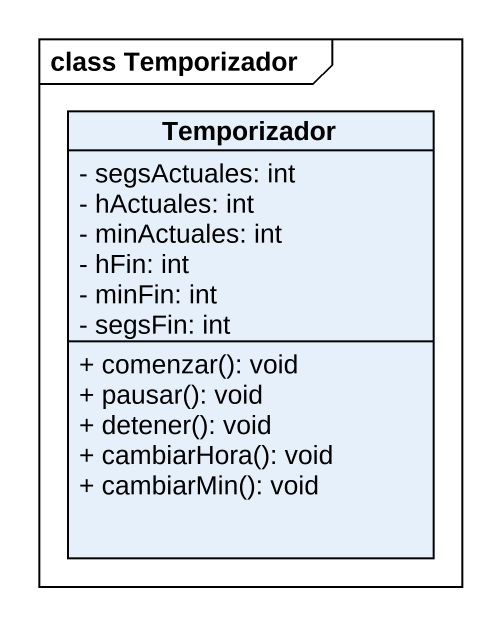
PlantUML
@startuml
mainframe class Temporizador
hide circle
hide empty members
skinparam classAttributeIconSize 0
class Temporizador {
  - segsActuales: int
  - hActuales: int
  - minActuales: int
  - hFin: int
  - minFin: int
  - segsFin: int
  + comenzar(): void
  + pausar(): void
  + detener(): void
  + cambiarHora(): void
  + cambiarMin(): void
}
@enduml
